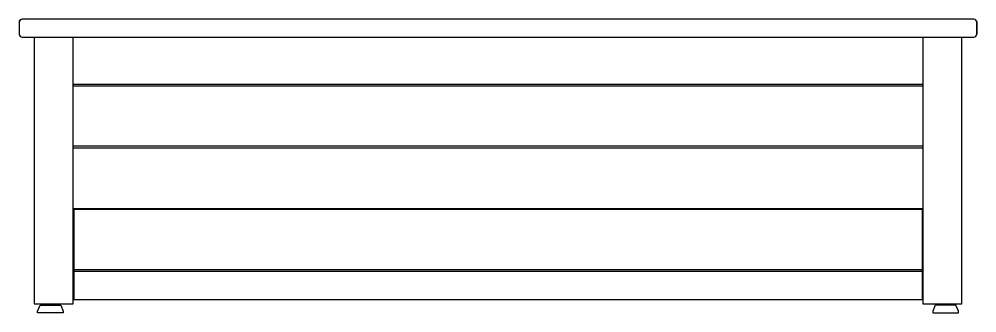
# Model space of a CAD drawing. Header units: millimetres. Extents: x -1600 to 0, y 0 to 490.
import ezdxf

# ---------------------------------------------------------------- set-up
doc = ezdxf.new("R2010")
doc.units = ezdxf.units.MM
doc.header["$MEASUREMENT"] = 0
doc.layers.get('0').update_dxf_attribs({"true_color": 0x000000})
doc.layers.add('detail', color=7, linetype='Continuous', true_color=0x000000)

# ---------------------------------------------------------------- blocks, each defined once
blk = doc.blocks.new('1604_7416_F')
at = {"layer": 'detail', "lineweight": -3}
for p, q in [((-1510, 381.5), (-90, 381.5)), ((-1510, 378.5), (-90, 378.5)), ((-1510, 278.5), (-90, 278.5)), ((-1510, 275.5), (-90, 275.5)), ((-1510, 174.3), (-1508.5, 174.3)), ((-1508.5, 172.8), (-1508.5, 174.3)), ((-1508.5, 174.3), (-91.5, 174.3)), ((-1508.5, 172.8), (-1508.5, 72.5)), ((-1508.5, 172.8), (-91.5, 172.8)), ((-91.5, 172.8), (-91.5, 174.3)), ((-91.5, 174.3), (-90, 174.3)), ((-91.5, 172.8), (-91.5, 72.5)), ((-1508.5, 72.5), (-1508.5, 69.5)), ((-1508.5, 72.5), (-91.5, 72.5)), ((-1508.5, 69.5), (-91.5, 69.5)), ((-1508.5, 69.5), (-1508.5, 22)), ((-91.5, 72.5), (-91.5, 69.5)), ((-91.5, 69.5), (-91.5, 22)), ((-1508.5, 22), (-91.5, 22))]:
    blk.add_line(p, q, dxfattribs=at)
at = {"layer": 'detail'}
for p, q in [((-1554.4, 13), (-1554.4, 15)), ((-1540.9, 15), (-1540.9, 13)), ((-59.1, 13), (-59.1, 15)), ((-45.6, 15), (-45.6, 13))]:
    blk.add_line(p, q, dxfattribs=at)
for points in [[(-1597.3, 489.5, 0.282029), (-1600, 485), (-1600, 465, 0.414214), (-1595, 460), (-5, 460, 0.414214), (0, 465), (0, 485, 0.414214), (-5, 490), (-1595, 490, 0.414214), (-1600, 485)], [(-0.5, 487.3, -0.118358), (0, 485), (0, 465)]]:
    blk.add_lwpolyline(points, format="xyb", dxfattribs=at)
at = {"layer": 'detail', "lineweight": -3}
for points in [[(-1575, 460), (-1575, 15), (-1510, 15), (-1510, 460)], [(-90, 460), (-90, 15), (-25, 15), (-25, 460)]]:
    blk.add_lwpolyline(points, dxfattribs=at)
at = {"layer": 'detail'}
for points in [[(-1526.2, 0), (-1569.1, 0), (-1569.1, 2.7), (-1565.1, 13), (-1530.1, 13), (-1526.2, 2.7)], [(-73.8, 0), (-30.9, 0), (-30.9, 2.7), (-34.9, 13), (-69.9, 13), (-73.8, 2.7)]]:
    blk.add_lwpolyline(points, close=True, dxfattribs=at)
at = {"layer": 'detail', "extrusion": (0, 0, -1)}
blk.add_arc((218.6, 185.4), 136.8, 199.9959, 201.7583, dxfattribs=at)

msp = doc.modelspace()

# ---------------------------------------------------------------- block references
msp.add_blockref('1604_7416_F', (0, 0))

doc.saveas('drawing.dxf')
